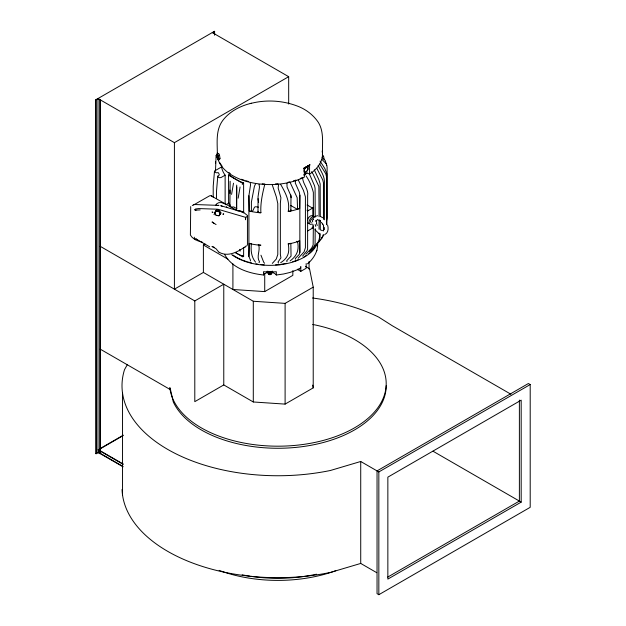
<?xml version="1.0" encoding="UTF-8"?>
<svg xmlns="http://www.w3.org/2000/svg" width="626" height="626" viewBox="0 0 626 626"><rect width="100%" height="100%" fill="white"/><g stroke="black" fill="none" stroke-linecap="round" stroke-linejoin="round"><path stroke-width="0.94" d="M229.899 205.97L230.141 181.266M236.471 209.765L236.714 185.061M295.425 259.25L295.315 258.53L299.267 254.406L299.854 252.474L299.862 195.202L299.267 191.994L295.315 183.113L295.433 180.898M322.445 152.861C322.288 142.665 324.018 131.562 318.344 122.399C313.665 115.403 306.834 110.035 299.103 106.764C283.727 100.45 266.285 99.284 250.236 103.587M257.998 211.705L258.061 196.634L259.5 187.072L259.031 184.365M225.133 204.491L225.133 175.178A48.562 28.037 0 0 1 221.557 166.946L214.859 170.812L214.475 171.634L215.751 172.533A1.471 0.853 0 0 0 217.582 172.651L218.364 172.713L219.202 174.357A2.081 1.197 0 0 1 218.662 175.523L217.77 176.196L216.51 191.212L216.502 198.52M217.77 176.196L217.77 176.634A3.779 2.183 0 0 0 219.671 177.729L221.095 177.51L225.133 175.178M309.643 223.279A4.218 2.434 -60 0 1 307.648 222.668L307.648 219.468A4.218 2.434 -60 0 1 310.293 216.095A4.218 2.434 -60 0 1 312.93 216.416L313.469 217.926M217.308 154.246L218.184 155.459L218.239 157.932M250.251 261.034L250.525 260.267L248.913 256.464L249.289 243.373A57.522 33.209 0 0 0 251.417 243.811C250.627 250.173 251.323 257.13 255.549 262.153M299.862 195.202L299.666 208.333A2.105 1.213 0 0 1 299.244 208.677A57.858 33.405 0 0 1 288.805 211.463A2.105 1.213 0 0 1 288.242 211.385C290.182 201.486 285.386 192.636 280.675 184.404M215.493 171.133L216.103 155.522L217.574 154.677L217.379 153.722L218.717 153.519A52.584 30.361 0 0 0 219.523 155.256L219.992 158.315L219.523 159.661L218.184 159.873L217.308 158.386M245.674 246.12L245.259 247.153L243.412 247.732M286.982 183.301L287.037 186.939L291.012 195.985L290.832 210.845A57.522 33.209 0 0 1 288.25 211.385M302.632 177.761C302.765 184.013 308.814 189.107 307.64 195.727L307.64 220.305M214.475 171.195L213.216 186.212L213.208 197.339M245.572 219.131L245.502 219.765L245.752 217.386L247.442 216.267M226.894 207.456L226.44 206.705M248.913 256.464L248.913 195.703L250.525 184.952L250.251 182.69M304.353 169.943L304.064 171.939L305.191 172.119L305.973 172.111L307.609 170.233M307.937 169.38L307.882 167.189L306.443 166.485M216.862 154.966L217.379 153.722M218.239 158.699L218.184 159.873M323.337 234.476L321.842 238.553L318.869 241.511M309.549 251.621L313.931 246.675L315.089 244.328L315.191 228.639M194.287 237.684L194.396 237.191M233.506 183.207L231.581 194.404M240.079 187.002L238.154 198.199M242.278 184.553L242.567 183.238A1.471 0.845 0 0 0 243.608 182.988L243.655 212.942M326.373 221.995L327.108 218.005L327.108 167.048L326.373 163.895L322.03 159.544M267.365 271.418L267.365 272.49M272.435 272.49L272.435 271.418M190.703 206.572L190.39 234.993C192.565 239.218 198.051 241.12 202.433 242.27M278.531 184.639L278.163 188.074L280.902 197.73L280.354 203.317L280.354 254.273L280.91 257.896L277.967 262.137L278.593 263.053M316.905 250.267C315.128 255.588 311.818 260.314 307.468 263.851M214.914 212.691L216.486 209.992L219.46 210.485L220.947 212.918L220.493 213.842L219.006 215.782L216.025 215.297L214.538 212.863L216.486 209.992M219.992 214.28L219.108 215.43M323.321 230.783L323.916 229.554M314.135 247.067L319.683 241.135L320.293 233.803M219.992 213.521L219.006 211.408L219.46 210.485M219.006 215.782L220.947 212.918M127.258 364.747L124.511 369.676A155.882 90.003 0 0 0 330.497 470.462L360.725 461.487L378.84 471.941L530.199 384.56L530.199 507.318L378.84 594.7L377.04 593.659L377.04 470.901L528.399 383.519L530.199 384.56M264.634 184.897C262.427 193.857 260.338 203.348 260.885 212.707A2.105 1.213 0 0 1 259.547 212.754A57.858 33.405 0 0 1 250.4 211.338A2.105 1.213 0 0 1 249.289 210.915L248.913 195.703M307.882 167.189L305.973 167.017L304.682 169.09M217.997 156.109L218.591 158.534L217.997 159.489M217.097 154.176L216.972 155.06M255.635 183.731L254.414 186.282L251.394 202.104L251.394 211.353A57.553 33.225 0 0 1 249.289 210.915M323.908 235.165L321.435 237.99M194.373 209.898L195.578 208.982L198.771 208.56L217.089 209.209A6.119 4.805 26.2 0 1 218.857 209.499L245.752 217.386M311.31 250.11C316.005 245.572 321.161 240.47 319.072 233.091M214.538 212.863L215.798 211.533M305.973 254.211L311.607 248.131L313.149 244.93L313.352 225.837M315.387 221.244L316.2 220.282M316.881 220.383L317.695 219.413M224.632 254.461C232.113 268.28 248.866 273.359 263.476 275.002L264.704 273.82A6.424 3.709 0 0 1 267.92 272.474M259.023 262.717L259.5 261.738C256.089 256.621 260.526 250.564 258.679 244.938A2.105 1.213 0 0 1 258.217 244.586M192.245 205.508L194.412 204.514L218.975 205.391A6.119 4.805 26.2 0 0 217.504 205.516M298.164 258.241L304.064 251.887L305.41 247.747L305.41 196.791L303.414 190.335L298.219 179.865M290.143 260.909C296.904 255.87 299.33 250.189 297.561 241.487A57.522 33.209 0 0 0 299.666 240.783L299.854 252.474M246.667 246.135L247.442 244.735L247.442 215.493L243.537 212.363L220.735 205.688A6.119 4.805 26.2 0 1 222.207 206.283M305.817 167.682L304.064 169.396L304.353 171.454M306.482 171.641L307.882 169.732L307.937 167.87M272.287 263.413L276.262 259.062L277.787 254.516L277.787 203.56L276.262 196.65L272.318 185.069M280.659 262.724C287.968 258.061 289.822 252.63 288.242 243.843A57.522 33.209 0 0 0 290.832 243.303L291.051 256.159L286.653 260.807L287.029 261.707M304.799 167.862L304.361 168.73L304.361 177.103L303.845 177.401A52.592 30.369 0 0 1 218.192 159.763M309.753 164.974L303.993 168.277M222.95 214.045L223.717 213.795M223.075 214.295L223.654 214.108M324.769 234.562C328.415 232.958 328.603 228.31 327.578 224.984M307.601 166.289L309.432 165.178L308.767 165.569M95.801 99.808L97.992 98.853L97.992 452.645L96.075 453.756L95.801 99.808L214.46 31.3L214.734 34.391M212.817 32.568L214.734 31.457M97.719 98.697L100.191 99.808L100.191 453.6L97.719 452.488M214.46 33.827L212.543 32.411M97.992 98.54L174.411 142.658L288.68 76.685L288.68 104.033M225.853 204.772L228.991 202.965A1.471 0.845 0 0 0 228.991 204.162L229.805 204.632A1.221 0.704 0 0 1 230.071 204.866M303.876 168.316L310.042 164.763A50.495 23.295 -8.4 0 1 303.876 168.316L304.181 168.183M304.079 174.771L307.233 173.011L309.557 174.106L310.073 173.801A52.592 30.369 0 0 0 322.21 151.062M242.035 212.308L243.608 211.4A1.471 0.845 0 0 1 241.534 211.4L240.713 210.931A1.221 0.704 0 0 0 239.367 210.782A2.081 1.197 0 0 1 237.074 210.524A2.081 1.197 0 0 1 236.636 209.201A1.221 0.704 0 0 0 236.378 208.427L234.14 207.136A1.221 0.704 0 0 0 232.794 206.987A2.081 1.197 0 0 1 230.501 206.729A2.081 1.197 0 0 1 230.063 205.406M305.465 266.426L309.541 268.781L313.219 287.146L285.104 303.375L253.295 301.255L203.387 272.435L203.387 244.993L205.062 244.023M312.93 216.416L312.93 207.926L307.648 210.978A2.105 1.213 0 0 0 307.037 210.211M203.387 272.435L174.411 289.165L174.411 142.658M243.655 256.464A48.554 28.037 0 0 1 235.564 252.701L242.567 256.738A1.471 0.845 0 0 0 243.608 256.496L243.655 247.755M312.93 224.218L312.93 227.903L307.648 230.955A2.105 1.213 0 0 0 307.554 230.673M100.191 246.308L194.796 300.934L223.772 284.204L223.772 384.927L253.295 401.978L285.104 404.106L313.219 387.87L313.219 287.146M232.911 263.929L232.911 289.486L264.72 291.606L292.835 275.37L292.835 270.643M297.608 269.493L300.809 271.348L306.177 268.249L306.177 263.53M99.683 448.826L123.33 435.172M100.23 448.826L122.97 435.696M95.801 453.6L97.992 452.332L123.032 466.785M223.772 384.927L194.796 401.657L194.796 300.934M387.737 577.078L519.384 501.074L519.384 400.092M521.184 502.115L387.854 579.097L387.854 477.145L521.184 400.163L521.184 502.115L433.004 451.205M193.7 204.905L209.616 195.805L210.798 195.625L237.137 210.618M244.641 247.051C237.45 252.153 227.707 257.2 219.084 252.231M305.152 167.658L304.486 168.034L306.396 166.986M270.369 273.492L271.966 272.959M269.43 271.543L268.546 271.355L269.9 272.005L271.246 271.355L270.369 271.543M267.2 271.105L267.2 272.654L269.9 273.554L272.6 272.654L272.6 271.105M216.103 205.156L215.5 205.586L216.659 203.833L218.701 202.683L221.361 202.558L224.022 203.552M299.173 269.055L290.018 272.451L283.594 273.985L276.324 275.002L275.096 273.82A6.424 3.709 0 0 0 271.88 272.474M313.493 219.319L312.593 220.07L312.577 221.909M314.901 216.486L317.64 215.704M251.433 103.227C240.447 105.864 229.836 111.225 222.856 120.341C215.242 130.364 217.48 143.573 217.339 155.271A52.592 30.369 0 0 1 217.386 152.548M376.766 572.696L360.725 563.439L330.497 572.414A155.882 90.003 0 0 1 122.047 489.477M309.119 165.366L309.557 165.733L309.557 174.106M306.482 167.298L307.609 167.4M305.817 172.025L304.682 171.923M218.184 155.459L219.523 155.256M218.591 158.534L219.992 158.315M279.986 264.743L279.149 264.837M216.573 211.283L219.006 211.408M218.333 215.688L216.573 215.399M200.156 209.921L195.234 210.125L196.04 210.172M269.43 273.492L267.834 272.959M216.025 210.923L218.333 211.572M212.018 246.472L216.04 248.757L218.787 252.09M212.261 246.558L214.17 247.286M321.028 230.102L322.492 230.665M212.191 211.901L212.95 212.402M212.128 212.206L212.707 212.59M216.064 224.538L212.042 222.144M195.648 238.803L197.511 239.68M212.269 32.568L288.68 76.685M216.103 155.522L217.77 156.484M320.489 216.463L322.648 217.707M318.79 220.156L320.277 221.017M242.567 183.238L228.56 175.147A1.471 0.845 0 0 1 228.991 174.552L229.038 174.521A48.554 28.037 0 0 0 243.655 182.956M211.345 195.805L211.979 196.173M510.918 394.231L392.353 325.786L378.683 317.085A155.882 90.003 0 0 0 312.499 297.992M196.04 238.968L209.671 246.832M203.387 244.993L227.848 259.117M100.191 349.12L170.507 389.716M100.191 450.751L123.267 464.077M97.992 449.804L123.025 464.249M99.385 452.817L122.868 466.378M318.986 233.631L314.956 229.703M212.292 221.894L214.194 223.466M322.147 157.439L325.168 160.436L326.764 165.53M195.578 239.727L194.373 238.412M264.61 263.233L263.734 262.317L260.956 255.212M311.318 171.759L313.11 174.051L318.861 186.454L319.072 216.745M306.004 175.867C309.4 180.742 311.897 186.65 313.352 192.432L313.352 217.011M219.108 212.081L220.493 213.842M215.798 214.89L214.914 213.45M290.19 182.549L297.178 197.738L297.561 209.029A2.105 1.213 0 0 1 296.27 208.677L291.137 205.719A1.471 0.845 0 0 0 290.652 205.531M322.523 155.029L323.697 156.696L324.19 159.622M321.396 222.3L322.719 224.241M219.632 162.557L222.081 166.219M320.082 161.14L324.871 168.59L326.795 173.645L326.905 224.225M217.785 159.419L216.862 155.733M319.745 164.067L325.825 173.887L326.49 176.681L326.49 224.75M316.842 168.324L322.711 179.881L323.446 182.815L323.446 219.35M318.157 165.311C320.395 170.538 324.315 175.429 324.393 181.329L324.393 219.781M322.86 224.124L323.673 226.033M314.315 169.865L318.9 179.764L320.16 183.903L320.293 216.494M322.335 154.614L322.899 156.046M217.551 154.63L217.785 155.271M214.045 214.28L214.202 214.749M309.612 174.435L314.581 185.875L315.089 188.34L315.191 217.105M316.639 223.631L317.233 225.548M315.144 224.491L315.747 226.409M170.139 388.128L173.292 401.923A108.298 62.522 0 0 0 292.029 447.731A108.298 62.522 0 0 0 386.195 385.741M302.624 256.112L307.037 250.768L307.609 249.179L307.64 222.308M242.278 255.392L242.567 256.738M312.671 385.115L313.219 387.87M239.719 249.336L240.079 251.143M258.608 202.276L258.037 198.653M216.94 156.633L217.097 157.556M290.66 194.529L291.09 197.691M215.493 161.485L215.649 163.112M316.521 221.158L316.654 223.161M228.592 176.649L228.56 175.147L228.607 203.779M236.479 193.825L236.503 197.245M229.906 190.03L229.93 193.45M236.73 187.072L236.738 208.935M378.84 471.941L378.84 594.7M360.725 461.487L360.725 563.439M324.393 227.473L324.393 229.398M323.446 226.08L323.446 230.884M320.293 220.344L320.293 229.961M319.072 219.632L319.072 229.249M317.359 244.602L317.359 246.159M309.072 261.363L309.072 269.188M300.809 271.348L300.809 266.621A6.87 3.967 60 0 1 297.694 269.196M285.104 303.375L285.104 404.106M276.324 275.002L276.324 271.739A47.764 27.575 0 0 1 263.476 271.739L263.476 275.002M269.9 272.005L269.9 273.554M264.72 273.632L264.72 291.606M253.295 301.255L253.295 401.978M214.46 31.3L214.46 35.212M122.539 393.144L122.539 495.096M99.917 99.964L99.917 453.756M98.54 449.804L98.54 452.332M96.075 99.964L96.075 453.756M335.755 570.716A108.298 62.522 0 0 1 219.123 570.38M316.506 574.198A108.298 62.522 0 0 1 250.807 576.319M249.868 576.178A108.298 62.522 0 0 1 242.152 574.801M312.679 324.448A108.298 62.522 0 0 1 384.09 395.937A108.298 62.522 0 0 1 270.526 446.041A108.298 62.522 0 0 1 169.802 387.494M312.93 207.926A2.105 1.213 0 0 1 311.607 207.574L307.538 205.226A1.471 0.845 0 0 0 307.045 205.038M312.93 227.903A2.105 1.213 0 0 1 311.991 227.723M306.99 173.019A48.562 28.037 0 0 1 303.829 174.983M317.343 243.303A48.562 28.037 0 0 1 310.895 252.348A48.593 28.053 0 0 1 309.8 253.295A48.562 28.037 0 0 1 297.671 260.322M295.808 261.034A48.562 28.037 0 0 1 280.096 264.728M279.047 264.853A48.562 28.037 0 0 1 231.737 254.657M313.814 248.608A48.069 27.755 0 0 1 308.79 253.632M306.098 255.58A48.069 27.755 0 0 1 303.892 256.942M298.156 259.767A48.069 27.755 0 0 1 292.678 261.754M286.536 263.358A48.069 27.755 0 0 1 284.752 263.71M283.852 263.875A48.069 27.755 0 0 1 281.121 264.305M279.274 264.54A48.069 27.755 0 0 1 275.55 264.876M264.242 264.876A48.069 27.755 0 0 1 260.526 264.54M257.763 264.172A48.069 27.755 0 0 1 255.94 263.875M251.503 262.959A48.069 27.755 0 0 1 248.076 262.044M247.121 261.754A48.069 27.755 0 0 1 242.52 260.126M241.644 259.767A48.069 27.755 0 0 1 232.997 255.103M297.569 260.361A48.593 28.053 0 0 1 295.887 261.003M258.702 244.938A57.522 33.209 0 0 0 260.901 245.165A2.105 1.213 0 0 1 259.547 245.212A57.858 33.405 0 0 1 250.4 243.796A2.105 1.213 0 0 1 249.289 243.373M288.242 243.843A2.105 1.213 0 0 0 288.805 243.921A57.858 33.405 0 0 0 299.244 241.135A2.105 1.213 0 0 0 299.666 240.783M297.561 241.487A2.105 1.213 0 0 1 296.646 241.307M290.965 209.827A2.105 1.213 0 0 1 290.832 210.845M299.666 208.333A57.522 33.209 0 0 1 297.561 209.029M260.901 212.707A57.522 33.209 0 0 1 258.702 212.48A2.105 1.213 0 0 1 258.061 211.267M251.394 211.353A2.105 1.213 0 0 0 252.974 210.485L254.414 207.394A1.471 0.845 0 0 1 256.245 206.799A48.554 28.029 0 0 0 258.428 207.136M219.523 159.661A52.584 30.361 0 0 1 219.233 159.09M302.561 177.463A51.864 29.938 0 0 1 300.198 178.504M296.051 180.061A51.864 29.938 0 0 1 293.438 180.883M289.846 181.845A51.864 29.938 0 0 1 287.999 182.268M278.007 183.778A51.864 29.938 0 0 1 275.385 183.981M264.845 184.005A51.864 29.938 0 0 1 262.216 183.817M248.436 181.462A51.864 29.938 0 0 1 245.76 180.711M244.03 180.155A51.864 29.938 0 0 1 241.495 179.263M230.211 173.48A51.864 29.938 0 0 1 228.787 172.455M312.022 223.983A4.218 2.434 -60 0 1 309.432 220.305A4.218 2.434 -60 0 1 314.604 217.324M311.271 222.465A2.113 1.221 -60 0 1 310.965 219.929A2.113 1.221 -60 0 1 313.313 218.928M317.617 243.17A47.764 27.575 0 0 1 317.233 248.115L317.202 248.71A6.816 5.571 0 0 1 316.365 251.19M270.901 273.664A1.158 0.673 0 0 1 269.9 274.673A1.158 0.673 0 0 1 268.89 273.664M271.222 273.257A1.526 0.884 0 0 1 270.667 274.47A1.526 0.884 0 0 1 268.577 274.141A1.526 0.884 0 0 1 269.133 272.936"/></g></svg>
